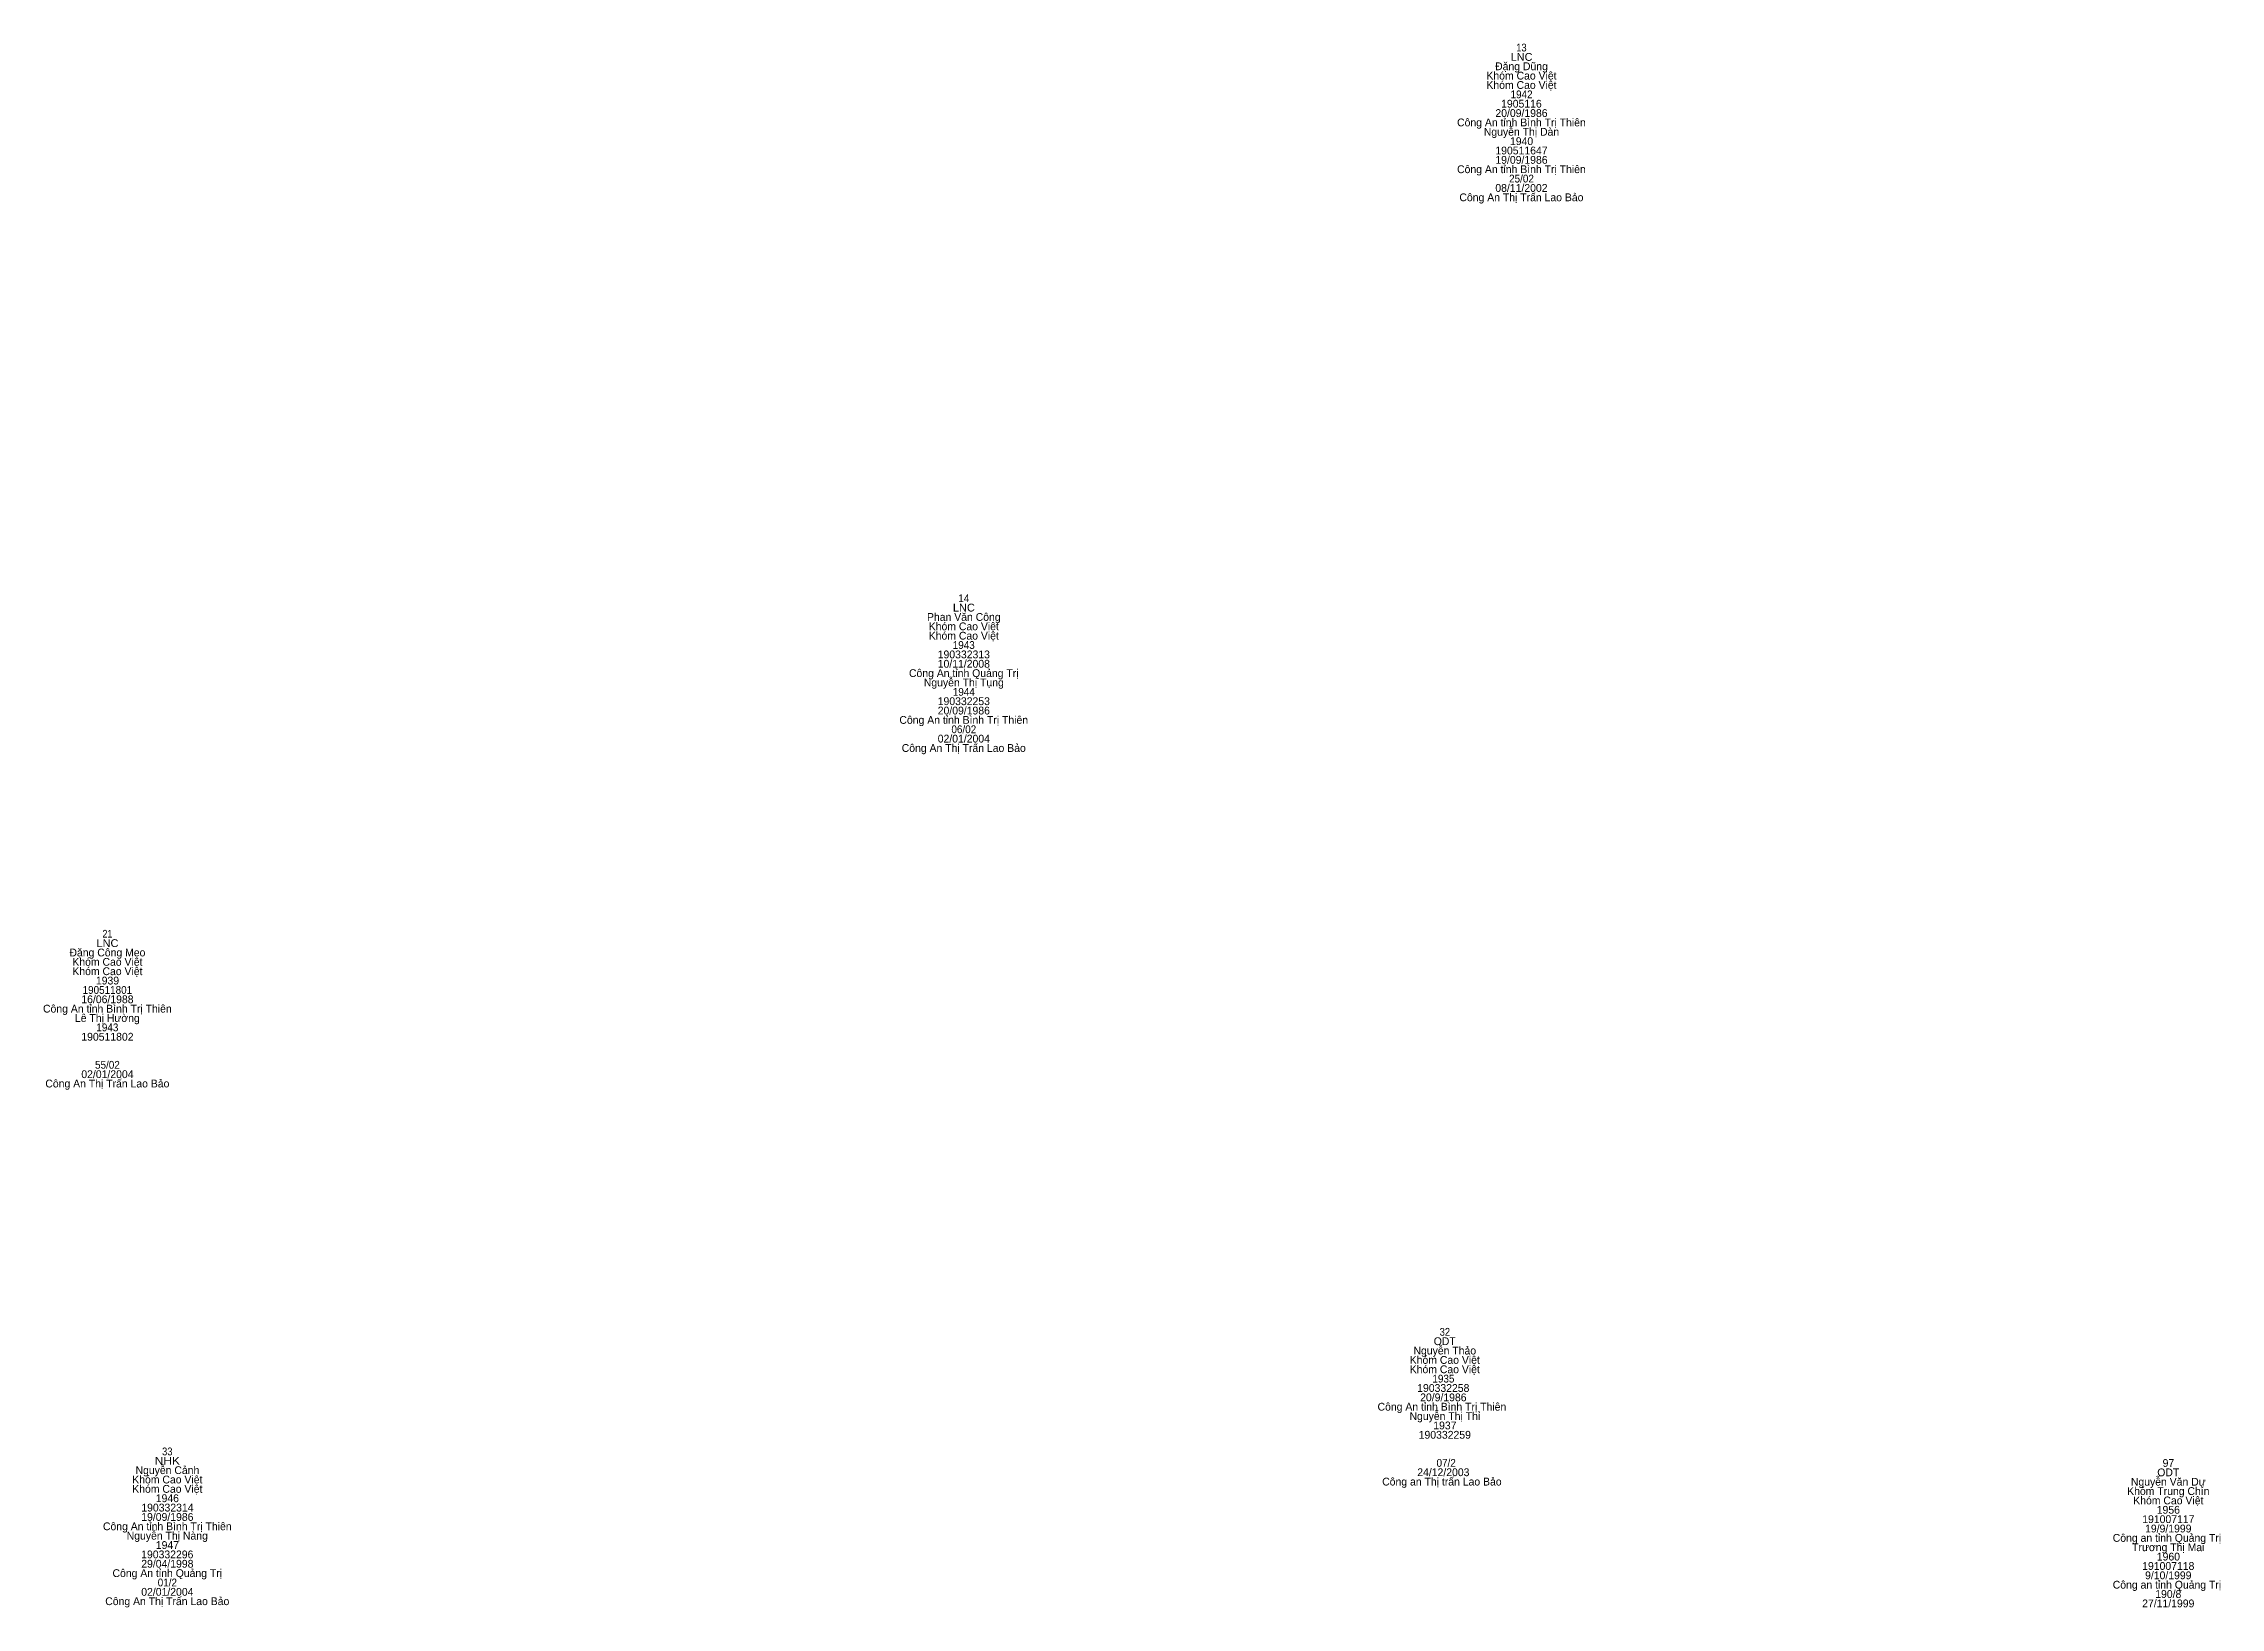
# Model space of a CAD drawing. Header units: metres. Extents: x 535887 to 536548, y 1837332 to 1837987.
# Drawn here: x 536379.8 to 536547.2, y 1837674.2 to 1837794.5 of the extents above; entities that cross this region are included whole.
import ezdxf
from ezdxf.enums import TextEntityAlignment as Align

# ---------------------------------------------------------------- set-up
doc = ezdxf.new("R2010")
doc.units = ezdxf.units.M
doc.header["$LTSCALE"] = 0.24
doc.layers.add('1', color=7, linetype='Continuous')

msp = doc.modelspace()

# ---------------------------------------------------------------- texts
at = {"layer": '1'}
for s, width, p in [('LNC', 1.05, (536493.465, 1837793.16)), ('13', 0.9, (536493.455, 1837793.88)), ('1942', 0.95, (536493.465, 1837790.28)), ('25/02', 0.95, (536493.46, 1837783.8)), ('LNC', 1.05, (536450.565, 1837750.8)), ('14', 0.95, (536450.56, 1837751.52)), ('1943', 0.95, (536450.555, 1837747.92)), ('1944', 0.95, (536450.56, 1837744.32)), ('06/02', 0.95, (536450.56, 1837741.44)), ('21', 0.85, (536384.68, 1837725.71)), ('LNC', 1.05, (536384.685, 1837724.99)), ('190511801', 0.95, (536384.675, 1837721.39)), ('1943', 0.95, (536384.675, 1837718.51)), ('55/02', 0.95, (536384.68, 1837715.63)), ('32', 0.9, (536487.565, 1837695.09)), ('1935 ', 0.95, (536487.56, 1837691.49)), ('33', 0.9, (536389.285, 1837685.89)), ('NHK', 1.15, (536389.29, 1837685.17)), (' 07/2', 0.95, (536487.56, 1837685.01)), ('01/2', 0.95, (536389.29, 1837675.81))]:
    msp.add_text(s, height=0.6, dxfattribs=dict(at, width=width)).set_placement(p, align=Align.CENTER)
for s, p in [('Khóm Cao Việt', (536493.46, 1837791.72)), ('Khóm Cao Việt', (536493.46, 1837791)), ('Đặng Dũng', (536493.46, 1837792.44)), ('1905116', (536493.455, 1837789.56)), ('Công An tỉnh Bình Trị Thiên', (536493.455, 1837788.12)), ('Nguyễn Thị Dàn', (536493.46, 1837787.4)), ('20/09/1986', (536493.46, 1837788.84)), ('190511647', (536493.46, 1837785.96)), ('1940', (536493.465, 1837786.68)), ('Công An tỉnh Bình Trị Thiên', (536493.455, 1837784.52)), ('19/09/1986', (536493.46, 1837785.24)), ('08/11/2002', (536493.455, 1837783.08)), ('Công An Thị Trấn Lao Bảo', (536493.455, 1837782.36)), ('Phan Văn Công', (536450.56, 1837750.08)), ('Khóm Cao Việt', (536450.56, 1837749.36)), ('Khóm Cao Việt', (536450.56, 1837748.64)), ('Công An tỉnh Quảng Trị', (536450.555, 1837745.76)), ('190332313', (536450.56, 1837747.2)), ('10/11/2008', (536450.56, 1837746.48)), ('Nguyễn Thị Tụng', (536450.56, 1837745.04)), ('20/09/1986', (536450.56, 1837742.88)), ('190332253', (536450.56, 1837743.6)), ('Công An tỉnh Bình Trị Thiên', (536450.555, 1837742.16)), ('02/01/2004', (536450.56, 1837740.72)), ('Công An Thị Trấn Lao Bảo', (536450.555, 1837740)), ('Đặng Công Mẹo', (536384.68, 1837724.27)), ('Khóm Cao Việt', (536384.68, 1837723.55)), ('Khóm Cao Việt', (536384.68, 1837722.83)), ('16/06/1988', (536384.68, 1837720.67)), ('1939', (536384.685, 1837722.11)), ('Công An tỉnh Bình Trị Thiên', (536384.675, 1837719.95)), ('Lê Thị Hường', (536384.675, 1837719.23)), ('190511802', (536384.68, 1837717.79)), ('Công An Thị Trấn Lao Bảo', (536384.675, 1837714.19)), ('02/01/2004', (536384.68, 1837714.91)), ('Nguyễn Thảo', (536487.56, 1837693.65)), ('ODT', (536487.555, 1837694.37)), ('Khóm Cao Việt', (536487.56, 1837692.93)), ('Khóm Cao Việt', (536487.56, 1837692.21)), ('190332258 ', (536487.555, 1837690.77)), ('Công An tỉnh Bình Trị Thiên  ', (536487.56, 1837689.33)), ('Nguyễn Thị Thỉ', (536487.565, 1837688.61)), ('20/9/1986 ', (536487.56, 1837690.05)), ('190332259', (536487.56, 1837687.17)), ('1937', (536487.565, 1837687.89)), ('Khóm Cao Việt', (536389.29, 1837683.73)), ('Nguyễn Cảnh', (536389.295, 1837684.45)), ('24/12/2003 ', (536487.56, 1837684.29)), ('Nguyễn Văn Dự', (536543.215, 1837683.56)), ('ODT', (536543.215, 1837684.28)), ('97', (536543.225, 1837685)), ('Khóm Cao Việt', (536389.29, 1837683.01)), ('1946', (536389.29, 1837682.29)), ('Công an Thị trấn Lao Bảo  ', (536487.56, 1837683.57)), ('Khóm Trung Chín', (536543.22, 1837682.84)), ('Khóm Cao Việt', (536543.22, 1837682.12)), ('19/09/1986', (536389.29, 1837680.85)), ('190332314', (536389.295, 1837681.57)), ('191007117', (536543.22, 1837680.68)), ('1956', (536543.22, 1837681.4)), ('Công An tỉnh Bình Trị Thiên', (536389.285, 1837680.13)), ('Nguyễn Thị Nàng', (536389.285, 1837679.41)), ('1947', (536389.295, 1837678.69)), ('Công an tỉnh Quảng Trị ', (536543.225, 1837679.24)), ('19/9/1999', (536543.215, 1837679.96)), ('29/04/1998', (536389.29, 1837677.25)), ('190332296', (536389.285, 1837677.97)), ('Trương Thị Mai', (536543.215, 1837678.52)), ('191007118', (536543.215, 1837677.08)), ('1960', (536543.225, 1837677.8)), ('Công An tỉnh Quảng Trị', (536389.285, 1837676.53)), ('Công an tỉnh Quảng Trị ', (536543.225, 1837675.64)), ('9/10/1999', (536543.215, 1837676.36)), ('Công An Thị Trấn Lao Bảo', (536389.285, 1837674.37)), ('02/01/2004', (536389.29, 1837675.09)), ('27/11/1999', (536543.215, 1837674.2)), ('190/8', (536543.215, 1837674.92))]:
    msp.add_text(s, height=0.6, dxfattribs=at).set_placement(p, align=Align.CENTER)

doc.saveas('drawing.dxf')
